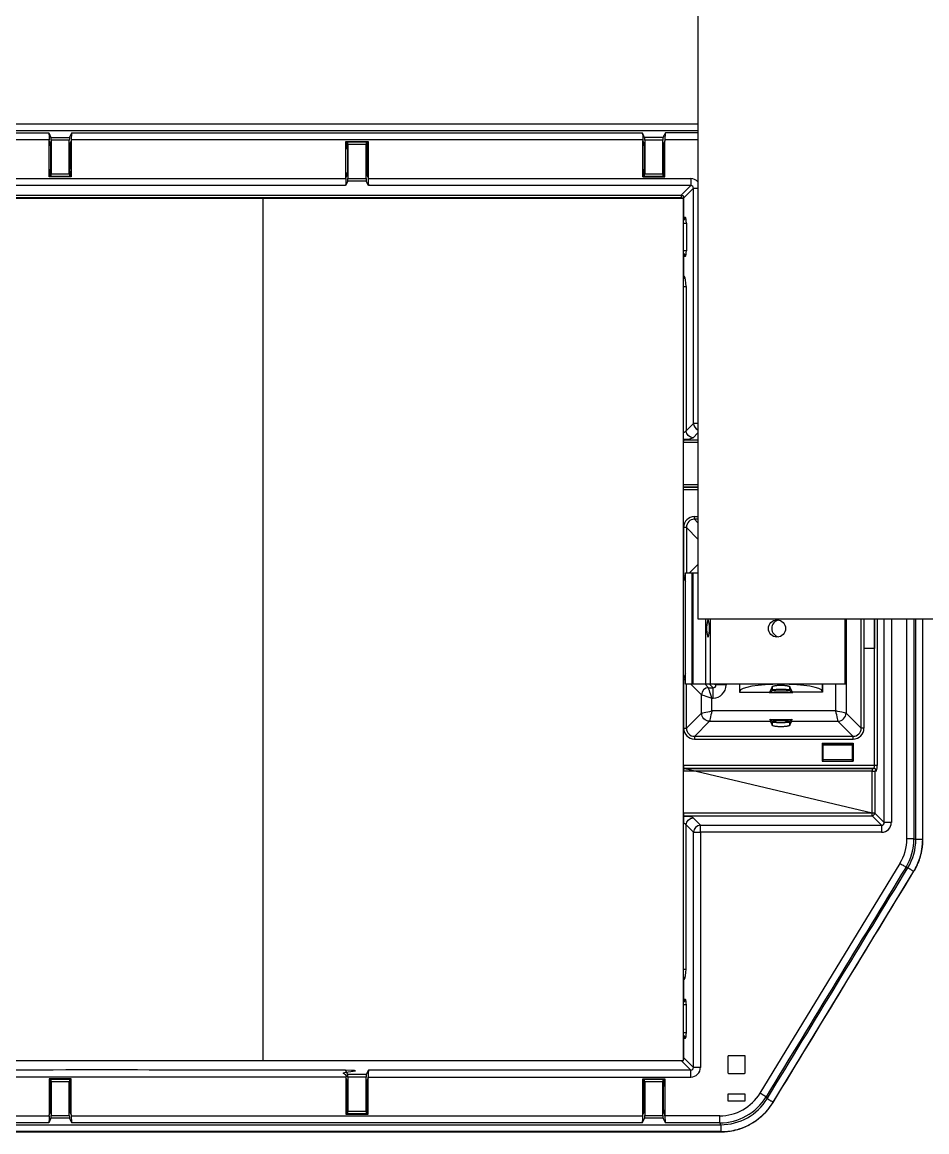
# Model space of a CAD drawing. Header units: feet. Extents: x 1518 to 2565, y 62 to 679.
# Drawn here: x 2135.43 to 2151.83, y 528.97 to 549.08 of the extents above; entities that cross this region are included whole.
import ezdxf

# ---------------------------------------------------------------- set-up
doc = ezdxf.new("R2010")
doc.units = ezdxf.units.FT
doc.header["$LTSCALE"] = 50
doc.header["$MEASUREMENT"] = 0

# ---------------------------------------------------------------- blocks, each defined once
blk = doc.blocks.new('Z1')
at = {"color": 1, "linetype": 'Continuous'}
for p, q in [((2.143, 80.655), (18.191, 80.655)), ((18.191, 80.652), (2.143, 80.652)), ((18.191, 80.527), (2.143, 80.527)), ((6.431, 80.347), (6.452, 80.305)), ((6.831, 80.347), (6.81, 80.305)), ((17.191, 80.365), (17.191, 80.347)), ((17.191, 80.347), (17.212, 80.305)), ((17.191, 79.693), (17.191, 80.347)), ((17.591, 80.347), (17.57, 80.305)), ((17.591, 80.365), (17.591, 80.347)), ((18.191, 80.365), (17.591, 80.365)), ((17.591, 79.693), (17.591, 80.347)), ((6.456, 80.256), (6.456, 79.834)), ((6.807, 80.256), (6.807, 79.834)), ((11.836, 80.194), (11.836, 79.772)), ((12.187, 80.194), (12.187, 79.772)), ((17.216, 80.256), (17.216, 79.834)), ((17.567, 80.256), (17.567, 79.834)), ((11.832, 79.723), (11.811, 79.681)), ((12.19, 79.723), (12.211, 79.681)), ((17.191, 79.693), (17.591, 79.693)), ((17.932, 74.938), (17.932, 74.925)), ((18.129, 73.486), (18.191, 73.424)), ((18.04, 72.518), (18.191, 72.668)), ((18.085, 70.498), (18.085, 72.518)), ((18.106, 70.498), (18.106, 72.518)), ((18.333, 70.498), (18.333, 71.685)), ((18.417, 70.498), (18.417, 71.685)), ((20.858, 70.498), (20.858, 71.685)), ((21.569, 67.99), (21.569, 71.685)), ((18.945, 70.498), (18.945, 70.352)), ((19.537, 70.452), (19.537, 70.388)), ((19.855, 70.388), (19.855, 70.452)), ((19.537, 69.817), (19.537, 69.753)), ((19.855, 69.753), (19.855, 69.817)), ((17.93, 68.968), (17.93, 68.918)), ((21.348, 68.918), (17.93, 68.918)), ((21.348, 68.968), (21.374, 68.971)), ((21.348, 68.162), (21.348, 68.918)), ((21.424, 68.921), (21.397, 68.918)), ((17.929, 68.1), (17.928, 68.113)), ((21.397, 68.162), (21.569, 67.99)), ((2.677, 63.675), (10.302, 63.675)), ((18.06, 63.503), (17.888, 63.675)), ((18.733, 63.751), (18.733, 63.453)), ((19.037, 63.761), (18.743, 63.761)), ((19.047, 63.453), (19.047, 63.751)), ((18.743, 63.443), (19.037, 63.443)), ((6.456, 62.782), (6.456, 63.204)), ((6.807, 62.782), (6.807, 63.204)), ((11.836, 62.844), (11.836, 63.266)), ((12.187, 62.844), (12.187, 63.266)), ((17.216, 62.782), (17.216, 63.204)), ((17.567, 62.782), (17.567, 63.204)), ((18.734, 63.067), (18.733, 63.068)), ((18.734, 63.067), (18.734, 62.944)), ((19.046, 63.067), (18.734, 63.067)), ((19.046, 62.944), (19.046, 63.067)), ((18.733, 62.943), (19.047, 62.943)), ((6.431, 62.673), (6.431, 62.691)), ((17.191, 62.691), (17.212, 62.733))]:
    blk.add_line(p, q, dxfattribs=at)
for points in [[(56.931, 137.185), (56.64, 137.185), (18.191, 137.185), (18.191, 71.685), (56.64, 71.685), (56.64, 137.185)], [(6.422, 80.493), (6.463, 80.41), (6.799, 80.41), (6.841, 80.493), (17.182, 80.493)], [(2.143, 79.663), (11.811, 79.663), (11.811, 79.681), (11.811, 80.335), (12.211, 80.335), (12.211, 79.681), (12.211, 79.663), (18.06, 79.663), (18.06, 79.535)], [(2.143, 79.363), (17.888, 79.363), (17.888, 79.314), (17.937, 79.314), (18.109, 79.486), (18.191, 79.486)], [(10.302, 79.3), (10.302, 63.675), (17.927, 63.675), (17.927, 79.3), (10.302, 79.3), (2.677, 79.3), (2.677, 63.675), (2.023, 63.675), (2.023, 63.724), (2.677, 63.724)], [(17.888, 79.3), (17.888, 79.314), (2.143, 79.314)], [(17.927, 78.355), (17.932, 78.355), (17.932, 78.857), (17.927, 78.857)], [(17.932, 78.857), (17.981, 78.857), (17.981, 78.355), (17.932, 78.355)], [(17.927, 77.708), (17.976, 77.708), (17.976, 75.092)], [(18.191, 74.876), (17.932, 74.876), (17.932, 74.925), (18.191, 74.925)], [(18.191, 74.07), (17.93, 74.07), (17.93, 74.12), (18.191, 74.12)], [(17.93, 74.07), (17.93, 74.068), (18.191, 74.068)], [(18.191, 74.018), (17.93, 74.018), (17.93, 74.068)], [(18.191, 73.486), (18.129, 73.486), (18.129, 73.536), (18.191, 73.536)], [(17.981, 73.339), (17.932, 73.339), (17.932, 72.459), (17.967, 72.459)], [(18.191, 73.129), (17.981, 73.339), (17.981, 72.518)], [(20.878, 71.685), (20.878, 70.498), (20.858, 70.498), (18.417, 70.498), (18.333, 70.498), (18.106, 70.498), (18.085, 70.498), (17.967, 70.498), (17.967, 72.518), (18.085, 72.518), (18.106, 72.518), (18.191, 72.518)], [(21.441, 71.685), (21.441, 69.021), (21.392, 69.021), (17.93, 69.021), (17.93, 68.971)], [(21.2, 71.685), (21.2, 71.144), (21.2, 69.7), (21.151, 69.7), (21.151, 71.685)], [(21.39, 71.685), (21.39, 71.146), (21.202, 71.146), (21.202, 71.685)], [(21.392, 69.021), (21.392, 71.144), (21.392, 71.685)], [(21.697, 71.685), (21.697, 67.99), (21.569, 67.99)], [(22.107, 67.693), (21.979, 67.693), (21.979, 71.685)], [(22.107, 71.685), (22.107, 67.693), (22.14, 67.684)], [(22.268, 67.684), (22.266, 67.684), (22.14, 67.684), (22.14, 71.685)], [(21.39, 71.146), (21.392, 71.144), (21.2, 71.144), (21.202, 71.146)], [(17.967, 70.579), (17.932, 70.579), (17.932, 69.7), (17.981, 69.7), (17.981, 70.498)], [(17.981, 69.7), (18.255, 69.973), (18.255, 70.306), (18.063, 70.498)], [(18.319, 70.498), (18.383, 70.434), (18.465, 70.434), (18.402, 70.498)], [(18.5, 70.498), (18.515, 70.483), (18.515, 70.498)], [(18.702, 70.498), (18.702, 70.483), (18.515, 70.483)], [(18.946, 70.498), (18.946, 70.368), (18.945, 70.352), (19.488, 70.352)], [(19.904, 70.338), (19.488, 70.338), (19.536, 70.386), (19.536, 70.448), (19.488, 70.352), (19.488, 70.338)], [(20.447, 70.352), (19.904, 70.352), (19.856, 70.448), (19.856, 70.386), (19.904, 70.338), (19.904, 70.352)], [(20.446, 70.498), (20.446, 70.368), (20.447, 70.352), (20.447, 70.498)], [(20.877, 70.498), (20.877, 69.973), (21.151, 69.7)], [(20.44, 69.428), (21.005, 69.428), (21.005, 69.102), (20.98, 69.128), (20.993, 69.129), (20.993, 69.4), (20.98, 69.402), (20.973, 69.395), (20.473, 69.395), (20.466, 69.402), (20.44, 69.428), (20.44, 69.102)], [(21.005, 69.428), (20.98, 69.402), (20.466, 69.402), (20.452, 69.4), (20.452, 69.129), (20.466, 69.128), (20.44, 69.102), (21.005, 69.102)], [(21.374, 68.971), (17.93, 68.971), (17.93, 68.968)], [(17.932, 68.113), (21.348, 68.113), (21.348, 68.162), (17.932, 68.162), (17.932, 68.113), (17.932, 68.1)], [(18.109, 63.552), (18.109, 67.813), (17.976, 67.946)], [(19.555, 62.917), (19.553, 62.919), (22.104, 67.106), (22.106, 67.105)], [(17.927, 64.182), (17.932, 64.182), (17.981, 64.182), (17.981, 64.683), (17.932, 64.683)], [(17.932, 64.182), (17.932, 64.683), (17.927, 64.683)], [(11.811, 63.375), (1.851, 63.375), (1.851, 63.503)], [(12.211, 63.357), (12.211, 63.375), (18.06, 63.375), (18.06, 63.503), (12.221, 63.503), (12.179, 63.42), (11.843, 63.42), (11.802, 63.503)], [(6.831, 62.691), (6.831, 63.345), (6.431, 63.345), (6.431, 62.691), (6.452, 62.733)], [(6.81, 62.733), (6.831, 62.691), (6.831, 62.673), (17.191, 62.673), (17.191, 62.691), (17.191, 63.345), (17.591, 63.345), (17.591, 62.691)], [(11.811, 63.357), (11.811, 62.703), (12.211, 62.703), (12.211, 63.357), (12.19, 63.315)], [(6.841, 62.545), (6.799, 62.628), (6.463, 62.628), (6.422, 62.545)], [(18.585, 62.545), (17.601, 62.545), (17.559, 62.628), (17.223, 62.628), (17.182, 62.545), (6.841, 62.545)], [(18.604, 62.512), (18.585, 62.545), (18.585, 62.673), (17.591, 62.673), (17.591, 62.691), (17.57, 62.733)], [(18.604, 62.384), (18.604, 62.386), (0.395, 62.386), (0.395, 62.384)]]:
    blk.add_lwpolyline(points, dxfattribs=at)
for points in [[(6.796, 80.361), (6.467, 80.361), (6.467, 79.749), (6.796, 79.749)], [(11.847, 79.667), (12.176, 79.667), (12.176, 80.279), (11.847, 80.279)], [(17.556, 80.361), (17.227, 80.361), (17.227, 79.749), (17.556, 79.749)], [(6.807, 79.698), (6.456, 79.698), (6.462, 79.699), (6.8, 79.699)], [(17.567, 79.698), (17.216, 79.698), (17.222, 79.699), (17.56, 79.699)], [(20.466, 69.128), (20.473, 69.135), (20.973, 69.135), (20.98, 69.128)], [(17.93, 68.968), (21.348, 68.968), (21.348, 68.918), (21.397, 68.918), (21.397, 68.162), (21.348, 68.162)], [(12.176, 63.371), (11.847, 63.371), (11.847, 62.759), (12.176, 62.759)], [(6.8, 63.339), (6.807, 63.34), (6.456, 63.34), (6.462, 63.339)], [(6.467, 63.289), (6.467, 62.677), (6.796, 62.677), (6.796, 63.289)], [(17.567, 63.34), (17.216, 63.34), (17.222, 63.339), (17.56, 63.339)], [(17.556, 63.289), (17.227, 63.289), (17.227, 62.677), (17.556, 62.677)], [(19.046, 63.067), (19.047, 63.068), (18.733, 63.068), (18.733, 62.943), (18.734, 62.944), (19.046, 62.944), (19.047, 62.943)]]:
    blk.add_lwpolyline(points, close=True, dxfattribs=at)
for points in [[(17.927, 78.908, 0.339406), (17.964, 78.957), (17.937, 78.959), (17.937, 79.314, 0.393926), (17.888, 79.363), (18.06, 79.535), (12.221, 79.535), (12.179, 79.618), (11.843, 79.618), (11.802, 79.535)], [(18.191, 75.051), (18.104, 74.964, -0.393918), (17.976, 75.092), (18.109, 75.225), (18.109, 79.486)], [(17.927, 78.959), (17.937, 78.959, -0.162075), (17.927, 78.929)], [(17.927, 77.844, 0.243951), (17.95, 77.885), (17.937, 77.898), (17.937, 78.252), (17.964, 78.255, 0.339406), (17.927, 78.303)], [(17.927, 78.283, -0.16207), (17.937, 78.252), (17.927, 78.252)], [(17.927, 77.898), (17.937, 77.898, -0.154108), (17.927, 77.869)], [(18.191, 75.225), (18.109, 75.225, 0.292962), (18.191, 75.107)], [(17.928, 74.925), (17.929, 74.938, 0.016473), (17.932, 74.938), (17.932, 74.938, -0.016556), (17.929, 74.938), (17.929, 74.938)], [(19.655, 71.661, 0.358804), (19.53, 71.508, 0.358302), (19.655, 71.354)], [(17.927, 65.331), (17.976, 65.331), (17.976, 67.946, -0.393917), (18.104, 68.074), (18.237, 67.941), (21.52, 67.941), (21.52, 67.813), (18.237, 67.813), (18.237, 63.552), (18.109, 63.552), (17.937, 63.724), (17.937, 64.079), (17.964, 64.082, 0.339438), (17.927, 64.13)], [(21.52, 67.941), (21.348, 68.113, 0.393955), (21.397, 68.162)], [(17.927, 64.735, 0.338521), (17.964, 64.783), (17.937, 64.786), (17.937, 65.141), (17.95, 65.153, 0.243818), (17.927, 65.194)], [(17.927, 65.141), (17.937, 65.141, 0.154087), (17.927, 65.169)], [(17.927, 64.786), (17.937, 64.786, -0.162089), (17.927, 64.756)], [(17.927, 64.109, -0.162041), (17.937, 64.079), (17.927, 64.079)], [(17.927, 63.724), (17.937, 63.724, -0.15415), (17.927, 63.696)]]:
    blk.add_lwpolyline(points, format="xyb", dxfattribs=at)
at = {"color": 1, "linetype": 'Continuous', "flags": 128}
for points in [[(17.927, 74.925), (17.928, 74.925), (17.928, 74.923), (17.928, 74.919), (17.927, 74.914), (17.927, 74.908), (17.927, 74.904)], [(18.401, 71.508), (18.4, 71.554), (18.396, 71.596), (18.391, 71.63), (18.384, 71.653), (18.377, 71.663), (18.369, 71.66), (18.362, 71.643), (18.356, 71.614), (18.351, 71.575), (18.349, 71.531), (18.349, 71.484), (18.351, 71.44), (18.356, 71.401), (18.362, 71.372), (18.369, 71.355), (18.377, 71.352), (18.384, 71.362), (18.391, 71.385), (18.396, 71.42), (18.4, 71.462), (18.401, 71.508)], [(21.003, 69.552), (18.129, 69.552), (18.129, 69.503), (21.003, 69.503), (21.003, 69.552), (20.729, 69.825), (20.727, 69.836), (20.724, 69.853), (20.719, 69.877), (20.713, 69.906), (20.706, 69.939), (20.698, 69.975), (20.69, 70.013), (20.69, 70.498)], [(17.927, 68.113), (17.928, 68.113), (17.928, 68.115), (17.928, 68.119), (17.927, 68.124), (17.927, 68.13), (17.927, 68.134)], [(19.445, 62.984), (19.426, 63.018), (19.421, 63.021), (19.413, 63.026), (19.402, 63.032), (19.388, 63.041), (19.373, 63.05), (19.355, 63.061), (19.336, 63.072), (19.317, 63.084), (21.854, 67.247), (21.873, 67.236), (21.892, 67.224), (21.909, 67.214), (21.925, 67.204), (21.939, 67.196), (21.95, 67.189), (21.958, 67.184), (21.963, 67.181)]]:
    blk.add_lwpolyline(points, dxfattribs=at)
blk.add_lwpolyline([(18.129, 69.552), (18.402, 69.825, -0.393925), (18.255, 69.973), (18.265, 69.975), (18.282, 69.979), (18.306, 69.984), (18.335, 69.99), (18.368, 69.997), (18.404, 70.005), (18.442, 70.013), (18.442, 70.247), (18.465, 70.247), (18.465, 70.434)], format="xyb", dxfattribs=at)
for points in [[(18.255, 70.306), (18.265, 70.303), (18.282, 70.297), (18.306, 70.29), (18.335, 70.28), (18.368, 70.27), (18.404, 70.259), (18.442, 70.247), (18.43, 70.284), (18.418, 70.32), (18.408, 70.354), (18.399, 70.383), (18.391, 70.406), (18.386, 70.424), (18.383, 70.434, 0.393926)], [(19.897, 69.86), (19.856, 69.819), (19.856, 69.757), (19.89, 69.825), (20.729, 69.825, 0.393925), (20.877, 69.973), (20.867, 69.975), (20.85, 69.979), (20.826, 69.984), (20.797, 69.99), (20.764, 69.997), (20.728, 70.005), (20.69, 70.013), (18.442, 70.013), (18.434, 69.975), (18.426, 69.939), (18.419, 69.906), (18.413, 69.877), (18.408, 69.853), (18.404, 69.836), (18.402, 69.825), (19.502, 69.825), (19.536, 69.757), (19.536, 69.819), (19.495, 69.86)]]:
    blk.add_lwpolyline(points, format="xyb", close=True, dxfattribs=at)
at = {"color": 1, "linetype": 'Continuous'}
for points in [[(17.929, 68.1, -0.01658), (17.932, 68.1), (17.932, 68.1, 0.016497), (17.929, 68.1)], [(18.237, 67.941, 0.393917), (18.109, 67.813), (18.237, 67.813)]]:
    blk.add_lwpolyline(points, format="xyb", close=True, dxfattribs=at)
blk.add_circle((19.624, 71.507), 0.156, dxfattribs=at)
blk.add_arc((21.374, 68.921), 0.0498, 359.7766, 89.357, dxfattribs=at)
for centre, major_axis, ratio, start_param, end_param in [((6.843, 80.365), (0, 0.13), 0.087489, 0.174533, 1.570796), ((17.603, 80.365), (0, 0.13), 0.087489, 0.174533, 1.570796), ((6.451, 80.256), (0, 0.05), 0.087489, 4.712389, 6.108652), ((6.462, 80.361), (0, 0.05), 0.087489, 4.712389, 6.108652), ((6.8, 80.361), (0, 0.05), 0.087489, 0.174533, 1.570796), ((6.811, 80.256), (0, 0.05), 0.087489, 0.174533, 1.570796), ((11.842, 80.279), (0, 0.05), 0.087489, 4.712389, 6.265732), ((12.18, 80.279), (0, 0.05), 0.087489, 0.017453, 1.570796), ((17.211, 80.256), (0, 0.05), 0.087489, 4.712389, 6.108652), ((17.222, 80.361), (0, 0.05), 0.087489, 4.712389, 6.108652), ((17.56, 80.361), (0, 0.05), 0.087489, 0.174533, 1.570796), ((17.571, 80.256), (0, 0.05), 0.087489, 0.174533, 1.570796), ((11.831, 80.194), (0, 0.05), 0.087489, 4.712389, 5.759587), ((6.451, 79.834), (0, 0.05), 0.087489, 3.665191, 4.712389), ((6.462, 79.749), (0, 0.05), 0.087489, 3.159046, 4.712389), ((6.8, 79.749), (0, 0.05), 0.087489, 1.570796, 3.124139), ((11.831, 79.772), (0, 0.05), 0.087489, 3.316126, 4.712389), ((11.842, 79.667), (0, 0.05), 0.087489, 3.316126, 4.712389), ((12.18, 79.667), (0, 0.05), 0.087489, 1.570796, 2.96706), ((12.191, 79.772), (0, 0.05), 0.087489, 1.570796, 2.96706), ((12.223, 79.663), (0, 0.13), 0.087489, 1.570796, 2.96706), ((17.211, 79.834), (0, 0.05), 0.087489, 3.665191, 4.712389), ((17.222, 79.749), (0, 0.05), 0.087489, 3.159046, 4.712389), ((17.56, 79.749), (0, 0.05), 0.087489, 1.570796, 3.124139), ((18.054, 79.48), (-0.131, -0.131), 0.970288, 3.100614, 3.911912), ((18.054, 79.48), (0.042, 0.042), 0.84211, 5.512866, 7.053504), ((17.914, 78.857), (0, 0.05), 0.352654, 4.712389, 5.483791), ((17.963, 78.857), (0, 0.1), 0.176327, 4.712389, 6.265732), ((17.914, 78.355), (0, 0.05), 0.352654, 3.940987, 4.712389), ((17.963, 78.355), (0, 0.1), 0.176327, 3.159046, 4.712389), ((17.944, 77.708), (0, 0.18), 0.176327, 4.712389, 6.108652), ((17.932, 74.977), (-0.003, -0.101), 0.984791, 6.249645, 6.316725), ((17.932, 74.977), (0.0018, 0.0523), 0.955933, 3.108053, 3.175133), ((17.927, 74.97), (0.18, 0), 0.176327, 4.741443, 6.108652), ((18.135, 73.333), (-0.146, 0.146), 0.970288, 5.512866, 7.053504), ((18.135, 73.333), (0.111, -0.111), 0.951716, 2.371274, 3.911912), ((18.114, 72.464), (-0.131, -0.131), 0.970288, 5.512866, 6.143516), ((18.114, 70.574), (0.131, -0.131), 0.970288, 3.281262, 3.911912), ((18.458, 70.49), (-0.175, 0.175), 0.970288, 2.371274, 3.911912), ((18.458, 70.49), (-0.0445, 0.0445), 0.793717, 2.371274, 3.911912), ((19.696, 70.365), (0.75, 0), 0.176327, 0.017453, 3.124139), ((19.038, 70.39), (0.5, 0), 0.087489, 6.195919, 6.224625), ((19.505, 70.013), (0, 0.19), 0.087489, 2.502598, 2.96706), ((20.354, 69.815), (0.5, 0), 0.087489, 3.054326, 3.083032), ((19.887, 70.013), (0, 0.19), 0.087489, 3.316126, 3.780587), ((18.135, 69.706), (-0.146, -0.146), 0.970288, 5.512866, 7.053504), ((18.135, 69.706), (0.111, 0.111), 0.951716, 2.371274, 3.911912), ((20.997, 69.706), (0.111, -0.111), 0.951716, 5.512866, 7.053504), ((20.997, 69.706), (0.146, -0.146), 0.970288, 5.512866, 7.053504), ((21.374, 69.021), (0, 0.05), 0.352654, 3.159046, 4.712389), ((21.423, 69.021), (0, 0.1), 0.176327, 3.159046, 4.712389), ((17.932, 68.061), (-0.003, 0.101), 0.984791, 6.249645, 6.316725), ((17.932, 68.061), (-0.0018, 0.0523), 0.955933, 6.249645, 6.316725), ((17.927, 68.069), (0.18, 0), 0.176327, 0.174533, 1.541742), ((21.514, 67.996), (-0.131, 0.131), 0.970288, 2.371274, 3.911912), ((21.514, 67.996), (-0.042, 0.042), 0.84211, 2.371274, 3.911912), ((21.095, 67.701), (-0.852, 0.239), 0.98364, 2.872238, 3.410948), ((21.095, 67.701), (0.975, -0.274), 0.987808, 6.01383, 6.55254), ((21.121, 67.693), (0.983, -0.276), 0.979508, 6.01383, 6.55254), ((17.944, 65.331), (0, 0.18), 0.176327, 3.316126, 4.712389), ((17.963, 64.683), (0, 0.1), 0.176327, 4.712389, 6.265732), ((17.914, 64.683), (0, 0.05), 0.352654, 4.712389, 5.483791), ((17.914, 64.182), (0, 0.05), 0.352654, 3.940987, 4.712389), ((17.963, 64.182), (0, 0.1), 0.176327, 3.159046, 4.712389), ((18.743, 63.751), (-0.00707, 0.00707), 0.999695, 5.497939, 7.068431), ((19.037, 63.751), (0.00707, 0.00707), 0.999695, 5.497939, 7.068431), ((11.842, 63.371), (0, 0.05), 0.087489, 4.712389, 6.108652), ((12.18, 63.371), (0, 0.05), 0.087489, 0.174533, 1.570796), ((12.223, 63.375), (0, 0.13), 0.087489, 0.174533, 1.570796), ((18.054, 63.558), (-0.131, 0.131), 0.970288, 2.371274, 3.911912), ((18.054, 63.558), (-0.042, 0.042), 0.84211, 2.371274, 3.911912), ((18.743, 63.453), (-0.00707, -0.00707), 0.999695, 5.497939, 7.068431), ((19.037, 63.453), (0.00707, -0.00707), 0.999695, 5.497939, 7.068431), ((6.451, 63.204), (0, 0.05), 0.087489, 4.712389, 5.759587), ((6.462, 63.289), (0, 0.05), 0.087489, 4.712389, 6.265732), ((6.8, 63.289), (0, 0.05), 0.087489, 0.017453, 1.570796), ((11.831, 63.266), (0, 0.05), 0.087489, 4.712389, 6.108652), ((12.191, 63.266), (0, 0.05), 0.087489, 0.174533, 1.570796), ((17.211, 63.204), (0, 0.05), 0.087489, 4.712389, 5.759587), ((17.222, 63.289), (0, 0.05), 0.087489, 4.712389, 6.265732), ((17.56, 63.289), (0, 0.05), 0.087489, 0.017453, 1.570796), ((18.57, 63.557), (-0.435, 0.774), 0.980156, 2.638324, 3.644861), ((18.57, 63.557), (-0.497, 0.885), 0.985189, 2.638324, 3.644861), ((18.585, 63.531), (-0.502, 0.894), 0.975175, 2.638324, 3.644861), ((6.451, 62.782), (0, 0.05), 0.087489, 3.316126, 4.712389), ((6.811, 62.782), (0, 0.05), 0.087489, 1.570796, 2.96706), ((11.831, 62.844), (0, 0.05), 0.087489, 3.665191, 4.712389), ((11.842, 62.759), (0, 0.05), 0.087489, 3.159046, 4.712389), ((12.18, 62.759), (0, 0.05), 0.087489, 1.570796, 3.124139), ((17.211, 62.782), (0, 0.05), 0.087489, 3.316126, 4.712389), ((17.571, 62.782), (0, 0.05), 0.087489, 1.570796, 2.96706), ((6.462, 62.677), (0, 0.05), 0.087489, 3.316126, 4.712389), ((6.8, 62.677), (0, 0.05), 0.087489, 1.570796, 2.96706), ((6.843, 62.673), (0, 0.13), 0.087489, 1.570796, 2.96706), ((17.222, 62.677), (0, 0.05), 0.087489, 3.316126, 4.712389), ((17.56, 62.677), (0, 0.05), 0.087489, 1.570796, 2.96706), ((17.603, 62.673), (0, 0.13), 0.087489, 1.570796, 2.96706)]:
    blk.add_ellipse(centre, major_axis=major_axis, ratio=ratio, start_param=start_param, end_param=end_param, dxfattribs=at)
for points, knots in [([(2.143, 80.493), (3.569, 80.493), (4.995, 80.493), (6.422, 80.493), (6.423, 80.488), (6.426, 80.479), (6.429, 80.444), (6.431, 80.404), (6.431, 80.378), (6.431, 80.365), (5.002, 80.365), (3.572, 80.365), (2.143, 80.365)], [0, 0, 0, 0, 1, 1, 1, 1.272796, 1.562444, 1.787991, 2, 2, 2, 3, 3, 3, 3]), ([(18.191, 80.493), (17.994, 80.493), (17.797, 80.493), (17.601, 80.493), (17.587, 80.465), (17.573, 80.438), (17.559, 80.41), (17.447, 80.41), (17.335, 80.41), (17.223, 80.41), (17.209, 80.438), (17.195, 80.465), (17.182, 80.493), (17.183, 80.488), (17.186, 80.479), (17.189, 80.444), (17.191, 80.404), (17.191, 80.378), (17.191, 80.365), (13.738, 80.365), (10.284, 80.365), (6.831, 80.365), (6.831, 80.359), (6.831, 80.353), (6.831, 80.347), (6.831, 80.129), (6.831, 79.911), (6.831, 79.693), (6.698, 79.693), (6.564, 79.693), (6.431, 79.693), (6.431, 79.911), (6.431, 80.129), (6.431, 80.347), (6.431, 80.353), (6.431, 80.359), (6.431, 80.365)], [0, 0, 0, 0, 1, 1, 1, 2, 2, 2, 3, 3, 3, 4, 4, 4, 4.272796, 4.562445, 4.787991, 5, 5, 5, 6, 6, 6, 7, 7, 7, 8, 8, 8, 9, 9, 9, 10, 10, 10, 11, 11, 11, 11]), ([(11.833, 80.237), (11.833, 80.238), (11.833, 80.242), (11.832, 80.25), (11.831, 80.264), (11.831, 80.28), (11.831, 80.297), (11.832, 80.31), (11.833, 80.322), (11.834, 80.329), (11.835, 80.33), (11.836, 80.33), (11.953, 80.33), (12.07, 80.33), (12.187, 80.33), (12.184, 80.33), (12.182, 80.33), (12.18, 80.329), (12.067, 80.329), (11.955, 80.329), (11.842, 80.329), (11.84, 80.33), (11.838, 80.33), (11.836, 80.33)], [0, 0, 0, 0, 0.046003, 0.154508, 0.27404, 0.399948, 0.525855, 0.645388, 0.753892, 0.891296, 1, 1, 1, 2, 2, 2, 3, 3, 3, 4, 4, 4, 5, 5, 5, 5]), ([(11.811, 79.663), (11.811, 79.647), (11.811, 79.613), (11.808, 79.572), (11.805, 79.545), (11.803, 79.538), (11.802, 79.535), (8.582, 79.535), (5.363, 79.535), (2.143, 79.535)], [0, 0, 0, 0, 0.271929, 0.56133, 0.787278, 1, 1, 1, 2, 2, 2, 2]), ([(6.456, 79.698), (6.455, 79.698), (6.454, 79.699), (6.453, 79.706), (6.452, 79.718), (6.451, 79.732), (6.451, 79.748), (6.451, 79.764), (6.452, 79.778), (6.453, 79.786), (6.453, 79.79), (6.453, 79.791)], [0, 0, 0, 0, 0.108704, 0.246108, 0.354613, 0.474145, 0.600053, 0.72596, 0.845494, 0.953997, 1, 1, 1, 1]), ([(17.216, 79.698), (17.215, 79.698), (17.214, 79.699), (17.213, 79.706), (17.212, 79.718), (17.211, 79.732), (17.211, 79.748), (17.211, 79.764), (17.212, 79.778), (17.213, 79.786), (17.213, 79.79), (17.213, 79.791)], [0, 0, 0, 0, 0.108704, 0.246108, 0.354613, 0.474145, 0.600053, 0.72596, 0.845494, 0.953997, 1, 1, 1, 1]), ([(17.932, 74.938), (17.931, 74.942), (17.931, 74.95), (17.93, 74.979), (17.929, 75.018), (17.929, 75.049), (17.929, 75.065), (17.929, 75.066)], [0, 0, 0, 0, 0.242008, 0.48401, 0.725995, 0.988617, 1, 1, 1, 1]), ([(21.997, 67.171), (21.998, 67.17), (22, 67.169), (22.002, 67.168), (22.004, 67.167), (22.007, 67.165), (22.01, 67.163), (22.013, 67.161), (22.017, 67.159), (22.02, 67.157), (22.025, 67.154), (22.029, 67.151), (22.034, 67.149), (22.039, 67.145), (22.044, 67.142), (22.049, 67.139), (22.055, 67.136), (22.061, 67.132), (22.067, 67.129), (22.073, 67.125), (22.079, 67.121), (22.085, 67.117), (22.091, 67.114), (22.098, 67.11), (22.104, 67.106), (22.125, 67.144), (22.168, 67.22), (22.22, 67.355), (22.258, 67.51), (22.264, 67.625), (22.266, 67.684), (22.266, 69.018), (22.266, 70.351), (22.266, 71.685)], [0, 0, 0, 0, 1, 1, 1, 2, 2, 2, 3, 3, 3, 4, 4, 4, 5, 5, 5, 6, 6, 6, 7, 7, 7, 8, 8, 8, 8.214437, 8.431887, 8.712493, 9, 9, 9, 10, 10, 10, 10]), ([(22.227, 67.383), (22.232, 67.401), (22.243, 67.444), (22.254, 67.504), (22.263, 67.566), (22.267, 67.623), (22.268, 67.663), (22.268, 67.684), (22.268, 69.018), (22.268, 70.351), (22.268, 71.685)], [0, 0, 0, 0, 0.180036, 0.438368, 0.599837, 0.79988, 1, 1, 1, 2, 2, 2, 2]), ([(17.932, 68.1), (17.931, 68.096), (17.931, 68.088), (17.93, 68.059), (17.929, 68.021), (17.929, 67.989), (17.929, 67.973), (17.929, 67.972)], [0, 0, 0, 0, 0.242009, 0.48401, 0.725994, 0.988619, 1, 1, 1, 1]), ([(0.408, 62.545), (0.403, 62.534), (0.399, 62.523), (0.395, 62.512), (0.395, 62.47), (0.395, 62.428), (0.395, 62.386), (0.332, 62.389), (0.207, 62.395), (0.026, 62.443), (-0.128, 62.512), (-0.255, 62.591), (-0.321, 62.648), (-0.354, 62.676), (-0.355, 62.676), (-0.355, 62.675), (-0.356, 62.675), (-0.341, 62.662), (-0.303, 62.628), (-0.248, 62.587), (-0.188, 62.548), (-0.133, 62.516), (-0.071, 62.485), (-0.029, 62.468), (-0.008, 62.459), (0.01, 62.452), (0.058, 62.435), (0.124, 62.416), (0.194, 62.401), (0.258, 62.391), (0.326, 62.385), (0.372, 62.384), (0.395, 62.384), (6.465, 62.384), (12.534, 62.384), (18.604, 62.384), (18.621, 62.384), (18.663, 62.384), (18.72, 62.389), (18.778, 62.397), (18.831, 62.406), (18.868, 62.415), (18.886, 62.42), (18.903, 62.424), (18.943, 62.435), (18.997, 62.454), (19.051, 62.476), (19.099, 62.499), (19.133, 62.517), (19.149, 62.526), (19.164, 62.534), (19.2, 62.555), (19.247, 62.587), (19.294, 62.623), (19.335, 62.656), (19.363, 62.682), (19.377, 62.695), (19.389, 62.707), (19.419, 62.737), (19.456, 62.78), (19.493, 62.826), (19.524, 62.869), (19.544, 62.901), (19.555, 62.917), (20.405, 64.313), (21.255, 65.709), (22.106, 67.105), (22.115, 67.12), (22.138, 67.159), (22.165, 67.214), (22.19, 67.271), (22.21, 67.325), (22.221, 67.364), (22.227, 67.383)], [0, 0, 0, 0, 1, 1, 1, 2, 2, 2, 2.227046, 2.45708, 2.680644, 2.841434, 3, 3, 3, 4, 4, 4, 4.139693, 4.369522, 4.500285, 4.666892, 4.833452, 5, 5, 5, 5.139041, 5.368685, 5.49968, 5.666359, 5.833127, 6, 6, 6, 7, 7, 7, 7.180619, 7.439228, 7.600402, 7.800259, 8, 8, 8, 8.180333, 8.438816, 8.600139, 8.800073, 9, 9, 9, 9.18001, 9.438361, 9.59983, 9.799875, 10, 10, 10, 10.179713, 10.437942, 10.599559, 10.799703, 11, 11, 11, 12, 12, 12, 12.180358, 12.438823, 12.60013, 12.800073, 13, 13, 13, 13]), ([(0.395, 62.512), (6.465, 62.512), (12.534, 62.512), (18.604, 62.512), (18.604, 62.47), (18.604, 62.428), (18.604, 62.386), (18.648, 62.387), (18.735, 62.39), (18.883, 62.417), (19.043, 62.47), (19.209, 62.558), (19.357, 62.673), (19.472, 62.795), (19.529, 62.883), (19.553, 62.919), (19.546, 62.922), (19.54, 62.926), (19.534, 62.93), (19.528, 62.934), (19.521, 62.938), (19.515, 62.941), (19.51, 62.945), (19.504, 62.948), (19.498, 62.952), (19.493, 62.955), (19.488, 62.958), (19.483, 62.961), (19.478, 62.964), (19.474, 62.967), (19.469, 62.969), (19.465, 62.972), (19.462, 62.974), (19.458, 62.976), (19.456, 62.978), (19.453, 62.979), (19.45, 62.981), (19.449, 62.982), (19.447, 62.983), (19.445, 62.984), (20.296, 64.38), (21.146, 65.776), (21.997, 67.171), (21.985, 67.174), (21.974, 67.178), (21.963, 67.181), (21.118, 65.793), (20.272, 64.405), (19.426, 63.018)], [0, 0, 0, 0, 1, 1, 1, 2, 2, 2, 2.115443, 2.230883, 2.395157, 2.559427, 2.72347, 2.887517, 3, 3, 3, 4, 4, 4, 5, 5, 5, 6, 6, 6, 7, 7, 7, 8, 8, 8, 9, 9, 9, 10, 10, 10, 11, 11, 11, 12, 12, 12, 13, 13, 13, 14, 14, 14, 14]), ([(6.456, 63.34), (6.455, 63.34), (6.454, 63.339), (6.453, 63.332), (6.452, 63.32), (6.451, 63.307), (6.451, 63.29), (6.451, 63.274), (6.452, 63.26), (6.453, 63.252), (6.453, 63.248), (6.453, 63.247)], [0, 0, 0, 0, 0.108703, 0.246111, 0.354616, 0.4741439, 0.6000527, 0.7259614, 0.8454893, 0.9539943, 1, 1, 1, 1]), ([(17.216, 63.34), (17.215, 63.34), (17.214, 63.339), (17.213, 63.332), (17.212, 63.32), (17.211, 63.307), (17.211, 63.29), (17.211, 63.274), (17.212, 63.26), (17.213, 63.252), (17.213, 63.248), (17.213, 63.247)], [0, 0, 0, 0, 0.108703, 0.246111, 0.354616, 0.4741439, 0.6000527, 0.7259614, 0.8454893, 0.9539943, 1, 1, 1, 1]), ([(11.833, 62.801), (11.833, 62.8), (11.833, 62.796), (11.832, 62.788), (11.831, 62.774), (11.831, 62.758), (11.831, 62.742), (11.832, 62.728), (11.833, 62.716), (11.834, 62.709), (11.835, 62.708), (11.836, 62.708), (11.953, 62.708), (12.07, 62.708), (12.187, 62.708), (12.184, 62.708), (12.182, 62.709), (12.18, 62.709), (12.067, 62.709), (11.955, 62.709), (11.842, 62.709), (11.84, 62.709), (11.838, 62.708), (11.836, 62.708)], [0, 0, 0, 0, 0.046001, 0.154506, 0.274042, 0.399942, 0.525851, 0.645387, 0.753892, 0.891296, 1, 1, 1, 2, 2, 2, 3, 3, 3, 4, 4, 4, 5, 5, 5, 5]), ([(0.408, 62.545), (2.412, 62.545), (4.417, 62.545), (6.422, 62.545), (6.423, 62.55), (6.426, 62.559), (6.429, 62.594), (6.431, 62.634), (6.431, 62.66), (6.431, 62.673), (4.423, 62.673), (2.415, 62.673), (0.408, 62.673), (0.408, 62.63), (0.408, 62.588), (0.408, 62.545)], [0, 0, 0, 0, 1, 1, 1, 1.272797, 1.562441, 1.787987, 2, 2, 2, 3, 3, 3, 4, 4, 4, 4]), ([(17.182, 62.545), (17.183, 62.55), (17.186, 62.559), (17.189, 62.594), (17.191, 62.634), (17.191, 62.66), (17.191, 62.673)], [0, 0, 0, 0, 0.272797, 0.562442, 0.787987, 1, 1, 1, 1])]:
    blk.add_open_spline(points, degree=3, knots=knots, dxfattribs=at)
for points, weights, degree, knots in [([(12.187, 80.33), (12.19, 80.33), (12.191, 80.293), (12.192, 80.256), (12.189, 80.237), (12.187, 80.223), (12.187, 80.194)], [1, 0.793353340291, 1, 0.793353340291, 1, 0.866025403787, 1], 2, [0, 0, 0, 1.308997, 1.308997, 2.617994, 2.617994, 3.665191, 3.665191, 3.665191]), ([(6.807, 79.698), (6.81, 79.698), (6.811, 79.735), (6.812, 79.772), (6.809, 79.791), (6.807, 79.806), (6.807, 79.834)], [1, 0.793353340283, 1, 0.793353340283, 1, 0.866025403788, 1], 2, [0, 0, 0, 1.308997, 1.308997, 2.617994, 2.617994, 3.665191, 3.665191, 3.665191]), ([(17.567, 79.698), (17.57, 79.698), (17.571, 79.735), (17.572, 79.772), (17.569, 79.791), (17.567, 79.806), (17.567, 79.834)], [1, 0.793353340284, 1, 0.793353340284, 1, 0.866025403788, 1], 2, [0, 0, 0, 1.308997, 1.308997, 2.617994, 2.617994, 3.665191, 3.665191, 3.665191]), ([(17.927, 75.066), (17.928, 75.066), (17.929, 75.066), (17.969, 75.067), (17.976, 75.092)], [1, 0.999758228463, 1, 0.779993031691, 1], 2, [0, 0, 0, 0.04398, 0.04398, 1.396263, 1.396263, 1.396263]), ([(19.536, 70.448), (19.537, 70.45), (19.537, 70.452), (19.544, 70.479), (19.696, 70.479), (19.848, 70.479), (19.855, 70.452), (19.855, 70.45), (19.856, 70.448)], [1, 0.999770716911, 1, 0.722641925187, 1, 0.722641925187, 1, 0.999770716911, 1], 2, [0, 0, 0, 0.042829, 0.042829, 1.569188, 1.569188, 3.095547, 3.095547, 3.138376, 3.138376, 3.138376]), ([(19.856, 70.386), (19.855, 70.387), (19.855, 70.388), (19.855, 70.388), (19.855, 70.388), (19.848, 70.401), (19.696, 70.401), (19.544, 70.401), (19.537, 70.388), (19.537, 70.388), (19.537, 70.388), (19.537, 70.387), (19.537, 70.387), (19.544, 70.374), (19.696, 70.374), (19.848, 70.374), (19.855, 70.387), (19.855, 70.387), (19.855, 70.388)], [1, 0.999896996851, 1, 0.999975067537, 1, 0.722641925187, 1, 0.722641925187, 1, 0.999975067537, 1, 0.999975067537, 1, 0.722641925187, 1, 0.722641925187, 1, 0.999975067537, 1], 2, [0, 0, 0, 0.028706, 0.028706, 0.042829, 0.042829, 1.569188, 1.569188, 3.095547, 3.095547, 3.10967, 3.10967, 3.123793, 3.123793, 4.650152, 4.650152, 6.176511, 6.176511, 6.190634, 6.190634, 6.190634]), ([(19.536, 69.819), (19.537, 69.818), (19.537, 69.818), (19.537, 69.817), (19.537, 69.817), (19.544, 69.804), (19.696, 69.804), (19.848, 69.804), (19.855, 69.817), (19.855, 69.817), (19.855, 69.818), (19.855, 69.818), (19.855, 69.818), (19.848, 69.832), (19.696, 69.832), (19.544, 69.832), (19.537, 69.818), (19.537, 69.818), (19.537, 69.818)], [1, 0.999896996851, 1, 0.999975067537, 1, 0.722641925187, 1, 0.722641925187, 1, 0.999975067537, 1, 0.999975067537, 1, 0.722641925187, 1, 0.722641925187, 1, 0.999975067537, 1], 2, [0, 0, 0, 0.028706, 0.028706, 0.042829, 0.042829, 1.569188, 1.569188, 3.095547, 3.095547, 3.10967, 3.10967, 3.123793, 3.123793, 4.650152, 4.650152, 6.176511, 6.176511, 6.190634, 6.190634, 6.190634]), ([(19.856, 69.757), (19.855, 69.755), (19.855, 69.753), (19.848, 69.726), (19.696, 69.726), (19.544, 69.726), (19.537, 69.753), (19.537, 69.755), (19.536, 69.757)], [1, 0.999770716911, 1, 0.722641925187, 1, 0.722641925187, 1, 0.999770716911, 1], 2, [0, 0, 0, 0.042829, 0.042829, 1.569188, 1.569188, 3.095547, 3.095547, 3.138376, 3.138376, 3.138376]), ([(17.976, 67.946), (17.969, 67.971), (17.929, 67.972), (17.928, 67.972), (17.927, 67.972)], [1, 0.779993031689, 1, 0.999758228464, 1], 2, [0, 0, 0, 1.352283, 1.352283, 1.396263, 1.396263, 1.396263]), ([(11.832, 63.315), (11.825, 63.329), (11.818, 63.343), (11.811, 63.357), (11.811, 63.363), (11.811, 63.369), (11.811, 63.375), (11.811, 63.392), (11.811, 63.426), (11.808, 63.466), (11.805, 63.493), (11.803, 63.5), (11.802, 63.503), (8.485, 63.503), (5.168, 63.503), (1.851, 63.503), (1.909, 63.56), (1.966, 63.618), (2.023, 63.675), (1.995, 63.676), (1.975, 63.696), (1.974, 63.724), (1.917, 63.667), (1.859, 63.61), (1.802, 63.552), (1.759, 63.552), (1.717, 63.552), (1.674, 63.552), (1.674, 64.139), (1.674, 64.726), (1.674, 65.313), (1.717, 65.313), (1.759, 65.313), (1.802, 65.313)], [1, 1, 1, 1, 1, 1, 1, 1, 1, 1, 1, 1, 1, 1, 1, 1, 1, 1, 1, 0.820948346046, 0.820948346046, 1, 1, 1, 1, 1, 1, 1, 1, 1, 1, 1, 1, 1], 3, [0, 0, 0, 0, 1, 1, 1, 2, 2, 2, 2.271932, 2.561329, 2.787278, 3, 3, 3, 4, 4, 4, 5, 5, 5, 6.500781, 6.500781, 6.500781, 7.500781, 7.500781, 7.500781, 8.500781, 8.500781, 8.500781, 9.500781, 9.500781, 9.500781, 10.500781, 10.500781, 10.500781, 10.500781]), ([(6.807, 63.34), (6.81, 63.34), (6.811, 63.303), (6.812, 63.266), (6.809, 63.247), (6.807, 63.233), (6.807, 63.204)], [1, 0.793353340291, 1, 0.793353340291, 1, 0.866025403783, 1], 2, [0, 0, 0, 1.308997, 1.308997, 2.617994, 2.617994, 3.665191, 3.665191, 3.665191]), ([(17.567, 63.34), (17.57, 63.34), (17.571, 63.303), (17.572, 63.266), (17.569, 63.247), (17.567, 63.233), (17.567, 63.204)], [1, 0.793353340289, 1, 0.793353340289, 1, 0.866025403783, 1], 2, [0, 0, 0, 1.308997, 1.308997, 2.617994, 2.617994, 3.665191, 3.665191, 3.665191]), ([(12.187, 62.708), (12.19, 62.708), (12.191, 62.745), (12.192, 62.782), (12.189, 62.801), (12.187, 62.816), (12.187, 62.844)], [1, 0.79335334029, 1, 0.79335334029, 1, 0.866025403782, 1], 2, [0, 0, 0, 1.308997, 1.308997, 2.617994, 2.617994, 3.665191, 3.665191, 3.665191])]:
    blk.add_rational_spline(points, weights, degree=degree, knots=knots, dxfattribs=at)

msp = doc.modelspace()

# ---------------------------------------------------------------- block references
msp.add_blockref('Z1', (2129.486, 466.586))

doc.saveas('drawing.dxf')
